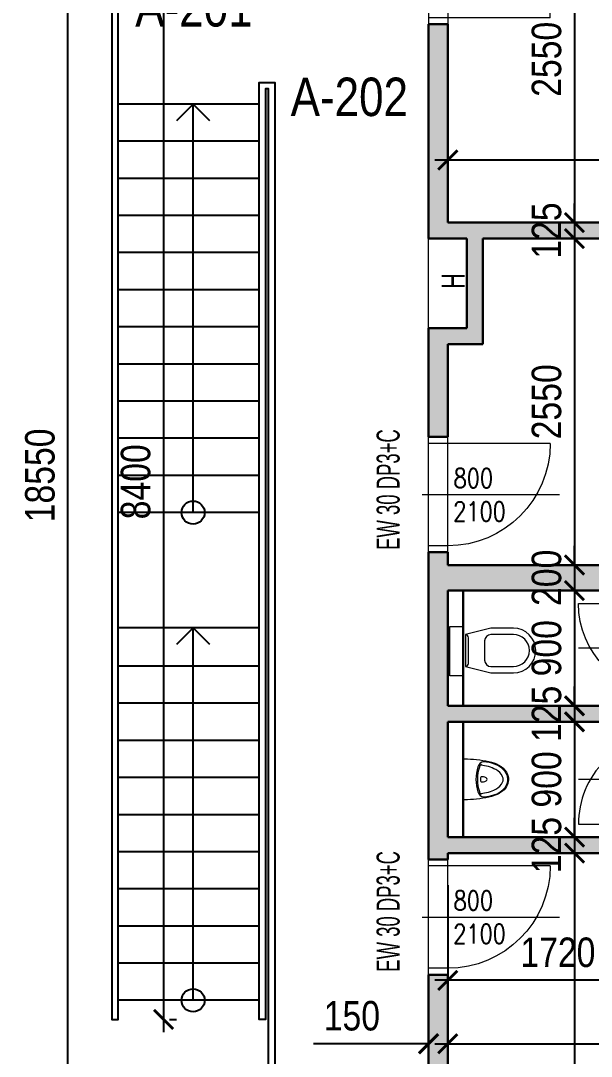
# Model space of a CAD drawing. Header units: millimetres. Extents: x 325046 to 1268204, y 1875583 to 2761998.
# Drawn here: x 1099923 to 1104380, y 2577430 to 2585519 of the extents above; entities that cross this region are included whole.
import ezdxf

# ---------------------------------------------------------------- set-up
doc = ezdxf.new("R2010")
doc.units = ezdxf.units.MM
doc.header["$LTSCALE"] = 100
doc.header["$PDMODE"] = 65
doc.linetypes.add('ACAD_ISO05W100', pattern=[33, 24, -3, 0, -3, 0, -3])
doc.linetypes.add('DIVIDE', pattern=[31.75, 12.7, -6.35, 0, -6.35, 0, -6.35])
for name, color, linetype, lineweight, true_color in [('DVEŘE - POPIS', 7, 'Continuous', 5, 0x008a22), ('otvory', 7, 'Continuous', 20, 0xb30000), ('PO - dveře a odolnosti', 7, 'Continuous', 9, 0xc51645), ('PŘÍČKY - SDK', 7, 'Continuous', 30, 0x6a1174), ('SANITA  - NOVÁ', 7, 'Continuous', 13, 0x3f3fde)]:
    doc.layers.add(name, color=color, linetype=linetype, lineweight=lineweight, true_color=true_color)
for name, color, linetype in [('kóty 100', 5, 'Continuous'), ('TENKÁ', 7, 'Continuous'), ('ČÍSLO MÍSTNOSTI', 4, 'Continuous')]:
    doc.layers.add(name, color=color, linetype=linetype)
doc.layers.add('ŠRAF - SDK', color=7, linetype='Continuous', true_color=0xfbe0ee)
doc.styles.add('ARIAL NARROW', font='ARIALN.TTF')
doc.styles.add('FSIMPLEX', font='simplex.shx')
doc.dimstyles.new('100', dxfattribs={"dimscale": 100, "dimtxt": 2.3, "dimasz": 1.5, "dimexe": 1, "dimexo": 4, "dimgap": 1, "dimtad": 1, "dimdec": 0, "dimzin": 0, "dimdsep": 46, "dimtxsty": 'ARIAL NARROW', "dimblk": 'ARCHTICK', "dimcen": 4, "dimdle": 1, "dimclrd": 256, "dimclre": 256, "dimclrt": 7, "dimadec": 0, "dimazin": 0, "dimtfac": 1, "dimtdec": 0, "dimtix": 1, "dimtofl": 0, "dimtmove": 0, "dimatfit": 2, "dimldrblk": 'OBLIQUE', "dimfxl": 1, "dimtolj": 1, "dimtzin": 0, "dimlwd": -1, "dimlwe": -1, "dimarcsym": 1})

# ---------------------------------------------------------------- blocks, each defined once
blk = doc.blocks.new('Počátek')
at = {"color": 0, "lineweight": -2}
blk.add_circle((0, 0), 0.5, dxfattribs=at)
blk = doc.blocks.new('Šipka90')
at = {"color": 0, "linetype": 'ByBlock'}
for p, q in [((-0.707, 0.707), (0, 0)), ((0, 0), (-0.707, -0.707))]:
    blk.add_line(p, q, dxfattribs=at)
blk = doc.blocks.new('A$C751F20EA')
at = {"layer": 'otvory', "linetype": 'DIVIDE', "ltscale": 8}
for p, q in [((50, 900), (50, 0)), ((200, 900), (200, 0))]:
    blk.add_line(p, q, dxfattribs=at)
at = {"layer": 'otvory'}
for p, q in [((200, 850), (50, 850)), ((1000, 50), (50, 50))]:
    blk.add_line(p, q, dxfattribs=at)
at = {"layer": 'otvory', "ltscale": 2, "transparency": 33554687}
blk.add_line((0, 450), (1073.6, 450), dxfattribs=at)
blk.add_arc((200, 50), 800, 0, 90, dxfattribs=at)
blk = doc.blocks.new('A$C2DFD14CC')
at = {"layer": 'otvory', "linetype": 'ACAD_ISO05W100', "ltscale": 0.12}
for p, q in [((75, 0), (75, 800)), ((200, 0), (200, 800))]:
    blk.add_line(p, q, dxfattribs=at)
at = {"layer": 'otvory'}
for p, q in [((900, 750), (75, 750)), ((200, 50), (75, 50))]:
    blk.add_line(p, q, dxfattribs=at)
at = {"layer": 'otvory', "ltscale": 2, "transparency": 33554687}
blk.add_line((0, 400), (900, 400), dxfattribs=at)
blk.add_arc((200, 750), 700, 270, 0, dxfattribs=at)
blk = doc.blocks.new('A$C32F32A5B')
at = {"layer": 'SANITA  - NOVÁ', "ltscale": 2, "transparency": 33554687}
for p, q in [((0, 0), (0, 98.3)), ((0, 98.3), (386.6, 98.3)), ((386.6, 98.3), (386.6, 0)), ((386.6, 0), (0, 0))]:
    blk.add_line(p, q, dxfattribs=at)
for points in [[(313.1, 120.8), (363.1, 320.8), (363.1, 495.8, 1), (13.1, 495.8), (13.1, 320.8), (63.1, 120.8)], [(113.1, 270.8), (263.1, 270.8, 0.41), (313.1, 320.8), (313.1, 495.8, 1), (63.1, 495.8), (63.1, 320.8, 0.41), (113.1, 270.8)], [(63.1, 120.8), (313.1, 120.8, 0.41), (288.1, 145.8), (88.1, 145.8, 0.41), (63.1, 120.8)]]:
    blk.add_lwpolyline(points, format="xyb", dxfattribs=at)
blk = doc.blocks.new('pisoir')
for points, knots in [([(154.6, 0), (154.6, 0), (160.5, -3), (160.5, -3), (159, -67.2), (152.7, -131.2), (139.5, -194.1), (138.1, -200.9), (136.4, -207.8), (134.4, -214.5), (122.2, -255.1), (102.7, -297), (68.6, -323.8), (38.6, -347.2), (-1.4, -354.8), (-37.3, -341.4), (-90.4, -321.6), (-119, -265.7), (-134.3, -214.5), (-136.3, -207.8), (-138.1, -200.9), (-139.5, -194.1), (-152.7, -131.2), (-159, -67.2), (-160.5, -3), (-160.5, -3), (-154.5, 0), (-154.5, 0), (-154.5, 0), (154.6, 0), (154.6, 0)], [0, 0, 0, 0, 1, 1, 1, 2, 2, 2, 3, 3, 3, 4, 4, 4, 5, 5, 5, 6, 6, 6, 7, 7, 7, 8, 8, 8, 9, 9, 9, 10, 10, 10, 10]), ([(-137, -154), (-133.8, -210.8), (-115.3, -272), (-72.8, -311.9), (-42.2, -340.8), (0.3, -353), (39.7, -334.8), (105.8, -304.2), (133.2, -221.6), (137, -154), (137, -154), (137, -152.2), (137, -152.2), (137, -133.4), (121.5, -116.4), (97.7, -109), (33.9, -89.2), (-33.9, -89.2), (-97.7, -109), (-121.5, -116.4), (-137, -133.4), (-137, -152.2), (-137, -152.2), (-137, -154), (-137, -154)], [0, 0, 0, 0, 1, 1, 1, 2, 2, 2, 3, 3, 3, 4, 4, 4, 5, 5, 5, 6, 6, 6, 7, 7, 7, 8, 8, 8, 8]), ([(118.5, -138.4), (114.4, -130.6), (106.4, -125.6), (98.3, -122.9), (67.1, -112.5), (33.6, -107.3), (0, -107.3), (-33.6, -107.3), (-67.1, -112.5), (-98.3, -122.9), (-106.4, -125.6), (-114.4, -130.6), (-118.5, -138.4)], [0, 0, 0, 0, 1, 1, 1, 2, 2, 2, 3, 3, 3, 4, 4, 4, 4]), ([(109.7, -131.3), (106.6, -171.9), (96.8, -212.6), (76.4, -248.1), (63.5, -270.6), (45.3, -292.5), (20.7, -302.4), (13.7, -305.2), (6.8, -306.4), (0, -306.3), (-6.8, -306.4), (-13.7, -305.2), (-20.7, -302.4), (-45.3, -292.5), (-63.5, -270.6), (-76.4, -248.1), (-96.8, -212.6), (-106.6, -171.9), (-109.7, -131.3)], [0, 0, 0, 0, 1, 1, 1, 2, 2, 2, 3, 3, 3, 4, 4, 4, 5, 5, 5, 6, 6, 6, 6]), ([(-11.6, -129.7), (-15.3, -129.9), (-18.4, -132.2), (-19.6, -135.8), (-19.6, -135.8), (-19.9, -138.3), (-19.9, -138.3), (-19.8, -139.7), (-19.8, -141.1), (-19.7, -142.6), (-19.3, -149.1), (-18.4, -155.6), (-16.7, -161.9), (-14.7, -169.7), (-9.8, -181.5), (-0.1, -181.9), (9.5, -181.5), (14.7, -169.8), (16.7, -161.9), (18.4, -155.6), (19.3, -149.1), (19.7, -142.6), (19.8, -141), (19.9, -139.4), (19.9, -137.8), (19.9, -137.8), (19.5, -135.1), (19.5, -135.1), (18.3, -131.9), (15.4, -130.1), (12.1, -129.7), (12.1, -129.7), (12.1, -129.7), (12.1, -129.7), (4.2, -129.6), (-3.7, -129.6), (-11.6, -129.7), (-11.6, -129.7), (-11.6, -129.7), (-11.6, -129.7)], [0, 0, 0, 0, 1, 1, 1, 2, 2, 2, 3, 3, 3, 4, 4, 4, 5, 5, 5, 6, 6, 6, 7, 7, 7, 8, 8, 8, 9, 9, 9, 10, 10, 10, 11, 11, 11, 12, 12, 12, 13, 13, 13, 13])]:
    blk.add_open_spline(points, degree=3, knots=knots)
blk = doc.blocks.new('_ARCHTICK')
at = {"color": 0, "linetype": 'ByBlock', "const_width": 0.15}
blk.add_lwpolyline([(-0.5, -0.5), (0.5, 0.5)], dxfattribs=at)
blk = doc.blocks.new('*D355')
at = {"layer": 'Defpoints', "color": 0, "transparency": 16777216}
for p in [(1100291.7, 2591242.7), (1103109.2, 2591242.7), (1103109.2, 2572692.7)]:
    blk.add_point(p, dxfattribs=at)
at = {"layer": 'kóty 100', "transparency": 16777216}
for p, q in [((1100291.7, 2572592.7), (1100291.7, 2591342.7)), ((1102709.2, 2591242.7), (1100191.7, 2591242.7)), ((1102709.2, 2572692.7), (1100191.7, 2572692.7))]:
    blk.add_line(p, q, dxfattribs=at)
at = {"layer": 'kóty 100', "transparency": 16777216, "xscale": 150, "yscale": 150, "zscale": 150}
for p, rotation in [((1100291.7, 2591242.7), 90), ((1100291.7, 2572692.7), 270)]:
    blk.add_blockref('_ARCHTICK', p, dxfattribs=dict(at, rotation=rotation))
at = {"layer": 'kóty 100', "color": 7, "transparency": 16777216, "insert": (1100074.3, 2581967.7), "char_height": 230, "attachment_point": 5, "rotation": 90, "style": 'ARIAL NARROW'}
blk.add_mtext('\\A1;18550', dxfattribs=at)
blk = doc.blocks.new('_Oblique')
at = {"color": 0, "lineweight": -2}
blk.add_line((-0.5, -0.5), (0.5, 0.5), dxfattribs=at)
blk = doc.blocks.new('*D357')
at = {"layer": 'Defpoints', "color": 0, "transparency": 16777216}
for p in [(1101859.2, 2586117.7), (1100684.8, 2577717.5), (1101039.3, 2577717.5)]:
    blk.add_point(p, dxfattribs=at)
at = {"layer": 'kóty 100', "transparency": 16777216}
for p, q in [((1101039.3, 2586217.7), (1101039.3, 2577617.5)), ((1101459.2, 2586117.7), (1100939.3, 2586117.7)), ((1101084.8, 2577717.5), (1101139.3, 2577717.5))]:
    blk.add_line(p, q, dxfattribs=at)
at = {"layer": 'kóty 100', "transparency": 16777216, "xscale": 150, "yscale": 150, "zscale": 150}
for p, rotation in [((1101039.3, 2586117.7), 90), ((1101039.3, 2577717.5), 270)]:
    blk.add_blockref('_ARCHTICK', p, dxfattribs=dict(at, rotation=rotation))
at = {"layer": 'kóty 100', "color": 7, "transparency": 16777216, "insert": (1100821.8, 2581917.6), "char_height": 230, "attachment_point": 5, "rotation": 90, "style": 'ARIAL NARROW'}
blk.add_mtext('\\A1;8400', dxfattribs=at)
blk = doc.blocks.new('*D369')
at = {"layer": 'Defpoints', "color": 0, "transparency": 16777216}
for p in [(1103259.2, 2586492.7), (1103259.2, 2583942.7), (1104248.8, 2583942.7)]:
    blk.add_point(p, dxfattribs=at)
at = {"layer": 'kóty 100', "transparency": 16777216}
for p, q in [((1104248.8, 2586592.7), (1104248.8, 2583842.7)), ((1103659.2, 2586492.7), (1104348.8, 2586492.7)), ((1103659.2, 2583942.7), (1104348.8, 2583942.7))]:
    blk.add_line(p, q, dxfattribs=at)
at = {"layer": 'kóty 100', "transparency": 16777216, "xscale": 150, "yscale": 150, "zscale": 150}
for p, rotation in [((1104248.8, 2586492.7), 90), ((1104248.8, 2583942.7), 270)]:
    blk.add_blockref('_ARCHTICK', p, dxfattribs=dict(at, rotation=rotation))
at = {"layer": 'kóty 100', "color": 7, "transparency": 16777216, "insert": (1104031.4, 2585217.7), "char_height": 230, "attachment_point": 5, "rotation": 90, "style": 'ARIAL NARROW'}
blk.add_mtext('\\A1;2550', dxfattribs=at)
blk = doc.blocks.new('*D370')
at = {"layer": 'Defpoints', "color": 0, "transparency": 16777216}
for p in [(1103259.2, 2583942.7), (1103534.2, 2583817.7), (1104248.8, 2583817.7)]:
    blk.add_point(p, dxfattribs=at)
at = {"layer": 'kóty 100', "transparency": 16777216}
for p, q in [((1104248.8, 2583942.7), (1104248.8, 2584092.7)), ((1103659.2, 2583942.7), (1104348.8, 2583942.7)), ((1103934.2, 2583817.7), (1104348.8, 2583817.7)), ((1104248.8, 2583817.7), (1104248.8, 2583667.7))]:
    blk.add_line(p, q, dxfattribs=at)
at = {"layer": 'kóty 100', "transparency": 16777216, "xscale": 150, "yscale": 150, "zscale": 150}
for p, rotation in [((1104248.8, 2583942.7), 270), ((1104248.8, 2583817.7), 90)]:
    blk.add_blockref('_ARCHTICK', p, dxfattribs=dict(at, rotation=rotation))
at = {"layer": 'kóty 100', "color": 7, "transparency": 16777216, "insert": (1104031.4, 2583880.2), "char_height": 230, "attachment_point": 5, "rotation": 90, "style": 'ARIAL NARROW'}
blk.add_mtext('\\A1;125', dxfattribs=at)
blk = doc.blocks.new('*D371')
at = {"layer": 'Defpoints', "color": 0, "transparency": 16777216}
for p in [(1103534.2, 2583817.7), (1103259.2, 2581267.7), (1104248.8, 2581267.7)]:
    blk.add_point(p, dxfattribs=at)
at = {"layer": 'kóty 100', "transparency": 16777216}
for p, q in [((1104248.8, 2583917.7), (1104248.8, 2581167.7)), ((1103934.2, 2583817.7), (1104348.8, 2583817.7)), ((1103659.2, 2581267.7), (1104348.8, 2581267.7))]:
    blk.add_line(p, q, dxfattribs=at)
at = {"layer": 'kóty 100', "transparency": 16777216, "xscale": 150, "yscale": 150, "zscale": 150}
for p, rotation in [((1104248.8, 2583817.7), 90), ((1104248.8, 2581267.7), 270)]:
    blk.add_blockref('_ARCHTICK', p, dxfattribs=dict(at, rotation=rotation))
at = {"layer": 'kóty 100', "color": 7, "transparency": 16777216, "insert": (1104031.4, 2582542.7), "char_height": 230, "attachment_point": 5, "rotation": 90, "style": 'ARIAL NARROW'}
blk.add_mtext('\\A1;2550', dxfattribs=at)
blk = doc.blocks.new('*D372')
at = {"layer": 'Defpoints', "color": 0, "transparency": 16777216}
for p in [(1103259.2, 2581267.7), (1103259.2, 2581067.7), (1104248.8, 2581067.7)]:
    blk.add_point(p, dxfattribs=at)
at = {"layer": 'kóty 100', "transparency": 16777216}
for p, q in [((1104248.8, 2581267.7), (1104248.8, 2581417.7)), ((1103659.2, 2581267.7), (1104348.8, 2581267.7)), ((1103659.2, 2581067.7), (1104348.8, 2581067.7)), ((1104248.8, 2581067.7), (1104248.8, 2580917.7))]:
    blk.add_line(p, q, dxfattribs=at)
at = {"layer": 'kóty 100', "transparency": 16777216, "xscale": 150, "yscale": 150, "zscale": 150}
for p, rotation in [((1104248.8, 2581267.7), 270), ((1104248.8, 2581067.7), 90)]:
    blk.add_blockref('_ARCHTICK', p, dxfattribs=dict(at, rotation=rotation))
at = {"layer": 'kóty 100', "color": 7, "transparency": 16777216, "insert": (1104031.4, 2581167.7), "char_height": 230, "attachment_point": 5, "rotation": 90, "style": 'ARIAL NARROW'}
blk.add_mtext('\\A1;200', dxfattribs=at)
blk = doc.blocks.new('*D373')
at = {"layer": 'Defpoints', "color": 0, "transparency": 16777216}
for p in [(1103259.2, 2581067.7), (1103259.2, 2580167.7), (1104248.8, 2580167.7)]:
    blk.add_point(p, dxfattribs=at)
at = {"layer": 'kóty 100', "transparency": 16777216}
for p, q in [((1104248.8, 2581167.7), (1104248.8, 2580067.7)), ((1103659.2, 2581067.7), (1104348.8, 2581067.7)), ((1103659.2, 2580167.7), (1104348.8, 2580167.7))]:
    blk.add_line(p, q, dxfattribs=at)
at = {"layer": 'kóty 100', "transparency": 16777216, "xscale": 150, "yscale": 150, "zscale": 150}
for p, rotation in [((1104248.8, 2581067.7), 90), ((1104248.8, 2580167.7), 270)]:
    blk.add_blockref('_ARCHTICK', p, dxfattribs=dict(at, rotation=rotation))
at = {"layer": 'kóty 100', "color": 7, "transparency": 16777216, "insert": (1104031.4, 2580617.7), "char_height": 230, "attachment_point": 5, "rotation": 90, "style": 'ARIAL NARROW'}
blk.add_mtext('\\A1;900', dxfattribs=at)
blk = doc.blocks.new('*D374')
at = {"layer": 'Defpoints', "color": 0, "transparency": 16777216}
for p in [(1103259.2, 2580167.7), (1103259.2, 2580042.7), (1104248.8, 2580042.7)]:
    blk.add_point(p, dxfattribs=at)
at = {"layer": 'kóty 100', "transparency": 16777216}
for p, q in [((1104248.8, 2580167.7), (1104248.8, 2580317.7)), ((1103659.2, 2580167.7), (1104348.8, 2580167.7)), ((1103659.2, 2580042.7), (1104348.8, 2580042.7)), ((1104248.8, 2580042.7), (1104248.8, 2579892.7))]:
    blk.add_line(p, q, dxfattribs=at)
at = {"layer": 'kóty 100', "transparency": 16777216, "xscale": 150, "yscale": 150, "zscale": 150}
for p, rotation in [((1104248.8, 2580167.7), 270), ((1104248.8, 2580042.7), 90)]:
    blk.add_blockref('_ARCHTICK', p, dxfattribs=dict(at, rotation=rotation))
at = {"layer": 'kóty 100', "color": 7, "transparency": 16777216, "insert": (1104031.4, 2580105.2), "char_height": 230, "attachment_point": 5, "rotation": 90, "style": 'ARIAL NARROW'}
blk.add_mtext('\\A1;125', dxfattribs=at)
blk = doc.blocks.new('*D375')
at = {"layer": 'Defpoints', "color": 0, "transparency": 16777216}
for p in [(1103259.2, 2580042.7), (1103259.2, 2579142.7), (1104248.8, 2579142.7)]:
    blk.add_point(p, dxfattribs=at)
at = {"layer": 'kóty 100', "transparency": 16777216}
for p, q in [((1104248.8, 2580142.7), (1104248.8, 2579042.7)), ((1103659.2, 2580042.7), (1104348.8, 2580042.7)), ((1103659.2, 2579142.7), (1104348.8, 2579142.7))]:
    blk.add_line(p, q, dxfattribs=at)
at = {"layer": 'kóty 100', "transparency": 16777216, "xscale": 150, "yscale": 150, "zscale": 150}
for p, rotation in [((1104248.8, 2580042.7), 90), ((1104248.8, 2579142.7), 270)]:
    blk.add_blockref('_ARCHTICK', p, dxfattribs=dict(at, rotation=rotation))
at = {"layer": 'kóty 100', "color": 7, "transparency": 16777216, "insert": (1104031.4, 2579592.7), "char_height": 230, "attachment_point": 5, "rotation": 90, "style": 'ARIAL NARROW'}
blk.add_mtext('\\A1;900', dxfattribs=at)
blk = doc.blocks.new('*D376')
at = {"layer": 'Defpoints', "color": 0, "transparency": 16777216}
for p in [(1103259.2, 2579142.7), (1103259.2, 2579017.7), (1104248.8, 2579017.7)]:
    blk.add_point(p, dxfattribs=at)
at = {"layer": 'kóty 100', "transparency": 16777216}
for p, q in [((1104248.8, 2579142.7), (1104248.8, 2579292.7)), ((1103659.2, 2579142.7), (1104348.8, 2579142.7)), ((1103659.2, 2579017.7), (1104348.8, 2579017.7)), ((1104248.8, 2579017.7), (1104248.8, 2578867.7))]:
    blk.add_line(p, q, dxfattribs=at)
at = {"layer": 'kóty 100', "transparency": 16777216, "xscale": 150, "yscale": 150, "zscale": 150}
for p, rotation in [((1104248.8, 2579142.7), 270), ((1104248.8, 2579017.7), 90)]:
    blk.add_blockref('_ARCHTICK', p, dxfattribs=dict(at, rotation=rotation))
at = {"layer": 'kóty 100', "color": 7, "transparency": 16777216, "insert": (1104031.4, 2579080.2), "char_height": 230, "attachment_point": 5, "rotation": 90, "style": 'ARIAL NARROW'}
blk.add_mtext('\\A1;125', dxfattribs=at)
blk = doc.blocks.new('*D377')
at = {"layer": 'Defpoints', "color": 0, "transparency": 16777216}
for p in [(1103259.2, 2579017.7), (1103259.2, 2573042.7), (1104248.8, 2573042.7)]:
    blk.add_point(p, dxfattribs=at)
at = {"layer": 'kóty 100', "transparency": 16777216}
for p, q in [((1104248.8, 2579117.7), (1104248.8, 2572942.7)), ((1103659.2, 2579017.7), (1104348.8, 2579017.7)), ((1103659.2, 2573042.7), (1104348.8, 2573042.7))]:
    blk.add_line(p, q, dxfattribs=at)
at = {"layer": 'kóty 100', "transparency": 16777216, "xscale": 150, "yscale": 150, "zscale": 150}
for p, rotation in [((1104248.8, 2579017.7), 90), ((1104248.8, 2573042.7), 270)]:
    blk.add_blockref('_ARCHTICK', p, dxfattribs=dict(at, rotation=rotation))
at = {"layer": 'kóty 100', "color": 7, "transparency": 16777216, "insert": (1104031.4, 2576030.2), "char_height": 230, "attachment_point": 5, "rotation": 90, "style": 'ARIAL NARROW'}
blk.add_mtext('\\A1;5975', dxfattribs=at)
blk = doc.blocks.new('*D248')
at = {"layer": 'Defpoints', "color": 0, "transparency": 16777216}
for p in [(1103259.2, 2577528.2), (1103259.2, 2576197.8), (1103109.2, 2576047.8)]:
    blk.add_point(p, dxfattribs=at)
at = {"layer": 'kóty 100', "transparency": 16777216}
for p, q in [((1103109.2, 2576447.8), (1103109.2, 2577628.2)), ((1103259.2, 2576597.8), (1103259.2, 2577628.2)), ((1103109.2, 2577528.2), (1102210.9, 2577528.2)), ((1103259.2, 2577528.2), (1103409.2, 2577528.2))]:
    blk.add_line(p, q, dxfattribs=at)
at = {"layer": 'kóty 100', "transparency": 16777216, "xscale": 150, "yscale": 150, "zscale": 150}
blk.add_blockref('_ARCHTICK', (1103109.2, 2577528.2), dxfattribs=at)
at = {"layer": 'kóty 100', "transparency": 16777216, "xscale": 150, "yscale": 150, "zscale": 150, "rotation": 180}
blk.add_blockref('_ARCHTICK', (1103259.2, 2577528.2), dxfattribs=at)
at = {"layer": 'kóty 100', "color": 7, "transparency": 16777216, "insert": (1102510.1, 2577745.6), "char_height": 230, "attachment_point": 5, "style": 'ARIAL NARROW'}
blk.add_mtext('\\A1;150', dxfattribs=at)
blk = doc.blocks.new('*D249')
at = {"layer": 'Defpoints', "color": 0, "transparency": 16777216}
for p in [(1109584.2, 2577528.2), (1109584.2, 2576655.1), (1103259.2, 2576405.1)]:
    blk.add_point(p, dxfattribs=at)
at = {"layer": 'kóty 100', "transparency": 16777216}
for p, q in [((1103259.2, 2576805.1), (1103259.2, 2577628.2)), ((1109584.2, 2577055.1), (1109584.2, 2577628.2)), ((1103159.2, 2577528.2), (1109684.2, 2577528.2))]:
    blk.add_line(p, q, dxfattribs=at)
at = {"layer": 'kóty 100', "transparency": 16777216, "xscale": 150, "yscale": 150, "zscale": 150, "rotation": 180}
blk.add_blockref('_ARCHTICK', (1103259.2, 2577528.2), dxfattribs=at)
at = {"layer": 'kóty 100', "transparency": 16777216, "xscale": 150, "yscale": 150, "zscale": 150}
blk.add_blockref('_ARCHTICK', (1109584.2, 2577528.2), dxfattribs=at)
at = {"layer": 'kóty 100', "color": 7, "transparency": 16777216, "insert": (1106421.7, 2577745.6), "char_height": 230, "attachment_point": 5, "style": 'ARIAL NARROW'}
blk.add_mtext('\\A1;6325', dxfattribs=at)
blk = doc.blocks.new('*D250')
at = {"layer": 'Defpoints', "color": 0, "transparency": 16777216}
for p in [(1103259.2, 2579167.7), (1104979.2, 2579167.7), (1103259.2, 2578023.7)]:
    blk.add_point(p, dxfattribs=at)
at = {"layer": 'kóty 100', "transparency": 16777216}
for p, q in [((1103259.2, 2578767.7), (1103259.2, 2577923.7)), ((1104979.2, 2578767.7), (1104979.2, 2577923.7)), ((1105079.2, 2578023.7), (1103159.2, 2578023.7))]:
    blk.add_line(p, q, dxfattribs=at)
at = {"layer": 'kóty 100', "transparency": 16777216, "xscale": 150, "yscale": 150, "zscale": 150, "rotation": 180}
blk.add_blockref('_ARCHTICK', (1103259.2, 2578023.7), dxfattribs=at)
at = {"layer": 'kóty 100', "transparency": 16777216, "xscale": 150, "yscale": 150, "zscale": 150}
blk.add_blockref('_ARCHTICK', (1104979.2, 2578023.7), dxfattribs=at)
at = {"layer": 'kóty 100', "color": 7, "transparency": 16777216, "insert": (1104119.2, 2578241.1), "char_height": 230, "attachment_point": 5, "style": 'ARIAL NARROW'}
blk.add_mtext('\\A1;1720', dxfattribs=at)
blk = doc.blocks.new('*D406')
at = {"layer": 'Defpoints', "color": 0, "transparency": 16777216}
for p in [(1109584.2, 2584431.6), (1103259.2, 2583942.7), (1109584.2, 2583942.7)]:
    blk.add_point(p, dxfattribs=at)
at = {"layer": 'kóty 100', "transparency": 16777216}
for p, q in [((1103259.2, 2584342.7), (1103259.2, 2584531.6)), ((1109584.2, 2584342.7), (1109584.2, 2584531.6)), ((1103159.2, 2584431.6), (1109684.2, 2584431.6))]:
    blk.add_line(p, q, dxfattribs=at)
at = {"layer": 'kóty 100', "transparency": 16777216, "xscale": 150, "yscale": 150, "zscale": 150, "rotation": 180}
blk.add_blockref('_ARCHTICK', (1103259.2, 2584431.6), dxfattribs=at)
at = {"layer": 'kóty 100', "transparency": 16777216, "xscale": 150, "yscale": 150, "zscale": 150}
blk.add_blockref('_ARCHTICK', (1109584.2, 2584431.6), dxfattribs=at)
at = {"layer": 'kóty 100', "color": 7, "transparency": 16777216, "insert": (1106421.7, 2584649), "char_height": 230, "attachment_point": 5, "style": 'ARIAL NARROW'}
blk.add_mtext('\\A1;6325', dxfattribs=at)

msp = doc.modelspace()

# ---------------------------------------------------------------- hatches: boundary and pattern name
at = {"layer": 'ŠRAF - SDK'}
h = msp.add_hatch(color=256, dxfattribs=at)
h.dxf.hatch_style = 1
h.paths.add_polyline_path([(1109584.2, 2583942.7), (1103259.2, 2583942.7), (1103259.2, 2585492.7), (1103109.2, 2585492.7), (1103109.2, 2583817.7), (1103409.2, 2583817.7), (1103409.2, 2583117.7), (1103109.2, 2583117.7), (1103109.2, 2582267.7), (1103259.2, 2582267.7), (1103259.2, 2582992.7), (1103534.2, 2582992.7), (1103534.2, 2583817.7), (1109584.2, 2583817.7)])
h = msp.add_hatch(color=256, dxfattribs=at)
h.dxf.hatch_style = 1
h.paths.add_polyline_path([(1108984.2, 2573042.7), (1103259.2, 2573042.7), (1103259.2, 2578067.7), (1103109.2, 2578067.7), (1103109.2, 2572892.7), (1108984.2, 2572892.7)])
h.paths.add_polyline_path([(1105204.2, 2581267.7), (1103259.2, 2581267.7), (1103259.2, 2581367.7), (1103109.2, 2581367.7), (1103109.2, 2578967.7), (1103259.2, 2578967.7), (1103259.2, 2579017.7), (1105204.2, 2579017.7), (1105204.2, 2579142.7), (1105104.2, 2579142.7), (1105104.2, 2579192.7), (1104979.2, 2579192.7), (1104979.2, 2579142.7), (1103259.2, 2579142.7), (1103259.2, 2580042.7), (1104979.2, 2580042.7), (1104979.2, 2579992.7), (1105104.2, 2579992.7), (1105104.2, 2580217.7), (1104979.2, 2580217.7), (1104979.2, 2580167.7), (1103259.2, 2580167.7), (1103259.2, 2581067.7), (1104979.2, 2581067.7), (1104979.2, 2581017.7), (1105104.2, 2581017.7), (1105104.2, 2581142.7), (1105204.2, 2581142.7)])

# ---------------------------------------------------------------- linework, layer by layer
at = {"layer": 'otvory'}
msp.add_lwpolyline([(1103409.2, 2583817.7), (1103409.2, 2583117.7), (1103109.2, 2583117.7), (1103109.2, 2583817.7)], close=True, dxfattribs=at)
at = {"layer": 'PŘÍČKY - SDK'}
for p, q in [((1103109.2, 2583817.7), (1103109.2, 2585492.7)), ((1103259.2, 2585492.7), (1103109.2, 2585492.7)), ((1103259.2, 2583942.7), (1103259.2, 2585492.7)), ((1109584.2, 2583942.7), (1103259.2, 2583942.7)), ((1103409.2, 2583817.7), (1103109.2, 2583817.7)), ((1103409.2, 2583117.7), (1103409.2, 2583817.7)), ((1103534.2, 2582992.7), (1103534.2, 2583817.7)), ((1109584.2, 2583817.7), (1103534.2, 2583817.7)), ((1103109.2, 2582267.7), (1103109.2, 2583117.7)), ((1103409.2, 2583117.7), (1103109.2, 2583117.7)), ((1103259.2, 2582267.7), (1103259.2, 2582992.7)), ((1103534.2, 2582992.7), (1103259.2, 2582992.7)), ((1103259.2, 2582267.7), (1103109.2, 2582267.7)), ((1103109.2, 2578967.7), (1103109.2, 2581367.7)), ((1103259.2, 2581367.7), (1103109.2, 2581367.7)), ((1103259.2, 2581267.7), (1103259.2, 2581367.7)), ((1105204.2, 2581267.7), (1103259.2, 2581267.7)), ((1103259.2, 2580167.7), (1103259.2, 2581067.7)), ((1104979.2, 2581067.7), (1103259.2, 2581067.7)), ((1103379.2, 2581067.7), (1103379.2, 2580167.7)), ((1104979.2, 2580167.7), (1103259.2, 2580167.7)), ((1103259.2, 2579142.7), (1103259.2, 2580042.7)), ((1104979.2, 2580042.7), (1103259.2, 2580042.7)), ((1103379.2, 2580042.7), (1103379.2, 2579142.7)), ((1104979.2, 2579142.7), (1103259.2, 2579142.7)), ((1103259.2, 2578967.7), (1103259.2, 2579017.7)), ((1105204.2, 2579017.7), (1103259.2, 2579017.7)), ((1103259.2, 2578967.7), (1103109.2, 2578967.7)), ((1103109.2, 2572892.7), (1103109.2, 2578067.7)), ((1103259.2, 2578067.7), (1103109.2, 2578067.7)), ((1103259.2, 2573042.7), (1103259.2, 2578067.7))]:
    msp.add_line(p, q, dxfattribs=at)
at = {"layer": 'TENKÁ'}
for p, q in [((1101784.8, 2584867.5), (1100684.8, 2584867.5)), ((1101269.8, 2581677.5), (1101269.8, 2584867.5)), ((1101784.8, 2584577.5), (1100684.8, 2584577.5)), ((1101784.8, 2584287.5), (1100684.8, 2584287.5)), ((1101784.8, 2583997.5), (1100684.8, 2583997.5)), ((1101784.8, 2583707.5), (1100684.8, 2583707.5)), ((1101784.8, 2583417.5), (1100684.8, 2583417.5)), ((1101784.8, 2583127.5), (1100684.8, 2583127.5)), ((1101784.8, 2582837.5), (1100684.8, 2582837.5)), ((1101784.8, 2582547.5), (1100684.8, 2582547.5)), ((1101784.8, 2582257.5), (1100684.8, 2582257.5)), ((1101784.8, 2581967.5), (1100684.8, 2581967.5)), ((1101784.8, 2581677.5), (1100684.8, 2581677.5)), ((1101784.8, 2580777.5), (1100684.8, 2580777.5)), ((1101269.8, 2577867.5), (1101269.8, 2580777.5)), ((1101784.8, 2580477.5), (1100684.8, 2580477.5)), ((1101784.8, 2580187.5), (1100684.8, 2580187.5)), ((1101784.8, 2579897.5), (1100684.8, 2579897.5)), ((1101784.8, 2579607.5), (1100684.8, 2579607.5)), ((1101784.8, 2579317.5), (1100684.8, 2579317.5)), ((1101784.8, 2579027.5), (1100684.8, 2579027.5)), ((1101784.8, 2578737.5), (1100684.8, 2578737.5)), ((1101784.8, 2578447.5), (1100684.8, 2578447.5)), ((1101784.8, 2578157.5), (1100684.8, 2578157.5)), ((1101784.8, 2577867.5), (1100684.8, 2577867.5))]:
    msp.add_line(p, q, dxfattribs=at)
for points in [[(1101859.2, 2591242.7), (1101859.2, 2586117.7), (1100634.8, 2586117.7), (1100634.8, 2580834.6)], [(1100684.8, 2580849.8), (1100684.8, 2586067.7), (1101909.2, 2586067.7)], [(1101859.2, 2572692.7), (1101859.2, 2584987.5), (1101834.8, 2584987.5), (1101834.8, 2577717.5), (1101784.8, 2577717.5), (1101784.8, 2585037.5), (1101909.2, 2585037.5), (1101909.2, 2572742.7), (1103109.2, 2572742.7)], [(1100634.8, 2580834.6), (1100634.8, 2577717.5), (1100684.8, 2577717.5), (1100684.8, 2580849.8)]]:
    msp.add_lwpolyline(points, dxfattribs=at)

# ---------------------------------------------------------------- block references
at = {"layer": 'otvory'}
msp.add_blockref('A$C751F20EA', (1103059.3, 2585492.7), dxfattribs=at)
at = {"layer": 'otvory', "xscale": -1, "rotation": 180}
for p in [(1103059.3, 2582267.7), (1103059.3, 2578967.7)]:
    msp.add_blockref('A$C751F20EA', p, dxfattribs=at)
at = {"layer": 'otvory', "xscale": -1}
msp.add_blockref('A$C2DFD14CC', (1105179.3, 2580217.7), dxfattribs=at)
at = {"layer": 'otvory', "rotation": 180}
msp.add_blockref('A$C2DFD14CC', (1105179.3, 2579992.7), dxfattribs=at)
at = {"layer": 'SANITA  - NOVÁ', "rotation": 269.9999999999999}
msp.add_blockref('A$C32F32A5B', (1103275.6, 2580787.8), dxfattribs=at)
at = {"layer": 'SANITA  - NOVÁ', "xscale": -1, "rotation": 89.99999492690303}
msp.add_blockref('pisoir', (1103385.4, 2579593.4), dxfattribs=at)
at = {"layer": 'TENKÁ', "xscale": 180, "yscale": 180, "zscale": 180}
for name, p, rotation in [('Šipka90', (1101269.8, 2584867.5), 89.99999999999993), ('Počátek', (1101269.8, 2581677.5), 270), ('Šipka90', (1101269.8, 2580777.5), 89.99999999999993), ('Počátek', (1101269.8, 2577867.5), 270)]:
    msp.add_blockref(name, p, dxfattribs=dict(at, rotation=rotation))

# ---------------------------------------------------------------- texts
at = {"layer": 'DVEŘE - POPIS', "style": 'FSIMPLEX', "width": 0.8}
for s, p in [('800', (1103304.3, 2581871.7)), ('2100', (1103301.4, 2581611.2)), ('800', (1103304.3, 2578571.7)), ('2100', (1103301.4, 2578311.2))]:
    msp.add_text(s, height=150, dxfattribs=at).set_placement(p)
at = {"layer": 'PO - dveře a odolnosti', "style": 'ARIAL NARROW', "width": 0.8}
msp.add_text('H', height=180, rotation=90, dxfattribs=at).set_placement((1103390.5, 2583426.6))
at = {"layer": 'PO - dveře a odolnosti', "char_height": 180, "width": 3980.887, "attachment_point": 1, "rotation": 90, "style": 'ARIAL NARROW'}
for insert in [(1102703, 2581385.8, 0), (1102703, 2578090.8, 0)]:
    msp.add_mtext('\\A1;{\\W0.7;EW 30 DP3+C}', dxfattribs=dict(at, insert=insert))
at = {"layer": 'ČÍSLO MÍSTNOSTI', "style": 'ARIAL NARROW'}
for s, p in [('A-201', (1100817.9, 2585473.7)), ('A-202', (1102031.7, 2584774.6))]:
    msp.add_text(s, height=300, dxfattribs=at).set_placement(p)

# ---------------------------------------------------------------- dimensions: what is measured, and where the dimension line sits
at = {"layer": 'kóty 100'}
dim = msp.add_linear_dim(base=(1100291.7, 2591242.7), p1=(1103109.2, 2572692.7), p2=(1103109.2, 2591242.7), angle=90, dimstyle='100', dxfattribs=at)
dim.commit()
dim.dimension.update_dxf_attribs({"geometry": '*D355', "text_midpoint": (1100074.3, 2581967.7)})
for base, p1, p2, picture, middle in [((1104248.8, 2583942.7), (1103259.2, 2586492.7), (1103259.2, 2583942.7), '*D369', (1104031.4, 2585217.7)), ((1101039.3, 2577717.5), (1101859.2, 2586117.7), (1100684.8, 2577717.5), '*D357', (1100821.8, 2581917.6)), ((1104248.8, 2583817.7), (1103259.2, 2583942.7), (1103534.2, 2583817.7), '*D370', (1104031.4, 2583880.2)), ((1104248.8, 2581267.7), (1103534.2, 2583817.7), (1103259.2, 2581267.7), '*D371', (1104031.4, 2582542.7)), ((1104248.8, 2581067.7), (1103259.2, 2581267.7), (1103259.2, 2581067.7), '*D372', (1104031.4, 2581167.7)), ((1104248.8, 2580167.7), (1103259.2, 2581067.7), (1103259.2, 2580167.7), '*D373', (1104031.4, 2580617.7)), ((1104248.8, 2580042.7), (1103259.2, 2580167.7), (1103259.2, 2580042.7), '*D374', (1104031.4, 2580105.2)), ((1104248.8, 2579142.7), (1103259.2, 2580042.7), (1103259.2, 2579142.7), '*D375', (1104031.4, 2579592.7)), ((1104248.8, 2579017.7), (1103259.2, 2579142.7), (1103259.2, 2579017.7), '*D376', (1104031.4, 2579080.2)), ((1104248.8, 2573042.7), (1103259.2, 2579017.7), (1103259.2, 2573042.7), '*D377', (1104031.4, 2576030.2))]:
    dim = msp.add_linear_dim(base=base, p1=p1, p2=p2, angle=90, dimstyle='100', override={"dimtmove": 1}, dxfattribs=at)
    dim.commit()
    dim.dimension.update_dxf_attribs({"geometry": picture, "text_midpoint": middle})
dim = msp.add_linear_dim(base=(1109584.2, 2584431.6), p1=(1103259.2, 2583942.7), p2=(1109584.2, 2583942.7), dimstyle='100', dxfattribs=at)
dim.commit()
dim.dimension.update_dxf_attribs({"geometry": '*D406', "text_midpoint": (1106421.7, 2584649)})
for base, p1, p2, picture, middle in [((1103259.2, 2578023.7), (1104979.2, 2579167.7), (1103259.2, 2579167.7), '*D250', (1104119.2, 2578241.1)), ((1109584.2, 2577528.2), (1103259.2, 2576405.1), (1109584.2, 2576655.1), '*D249', (1106421.7, 2577745.6))]:
    dim = msp.add_linear_dim(base=base, p1=p1, p2=p2, dimstyle='100', override={"dimtmove": 1}, dxfattribs=at)
    dim.commit()
    dim.dimension.update_dxf_attribs({"geometry": picture, "text_midpoint": middle})
dim = msp.add_linear_dim(base=(1103259.2, 2577528.2), p1=(1103109.2, 2576047.8), p2=(1103259.2, 2576197.8), dimstyle='100', dxfattribs=at)
dim.commit()
dim.dimension.update_dxf_attribs({"geometry": '*D248', "text_midpoint": (1102510.1, 2577528.2), "dimtype": 160})

doc.saveas('drawing.dxf')
